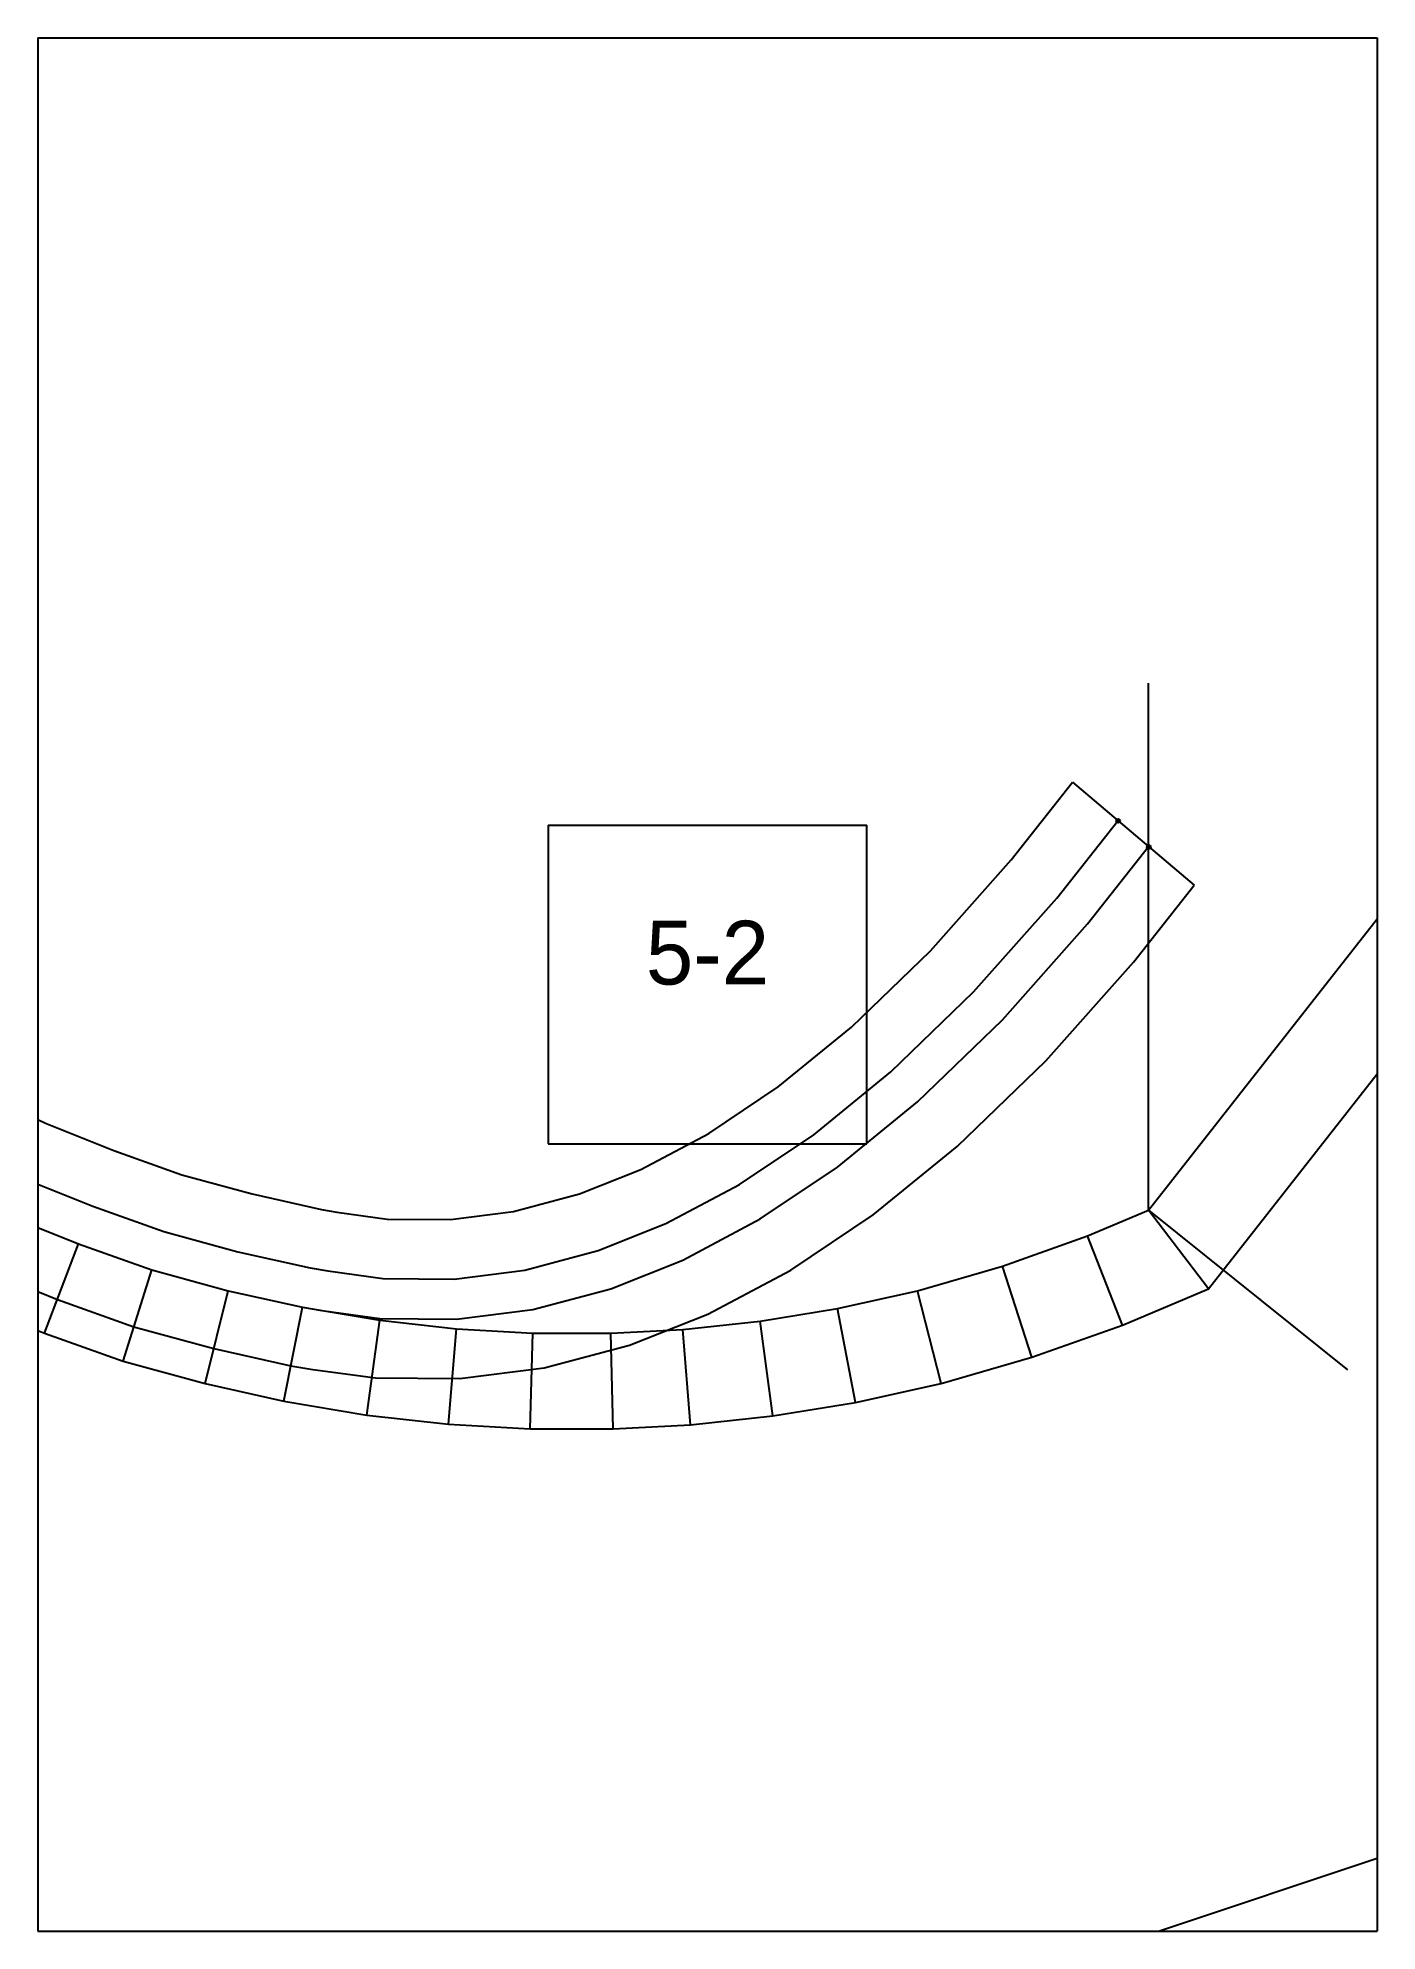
# Paper-space layout 'Plan 5-2' of a CAD drawing. Header units: metres, sheet in millimetres. Extents: x 0 to 210, y 0 to 297.
# The model-space entities are those that its viewports show. They can reach past a viewport. Long polylines and large blocks are cut down to what shows.
import ezdxf
from ezdxf.enums import TextEntityAlignment as Align

# ---------------------------------------------------------------- set-up
doc = ezdxf.new("R2010")
doc.units = ezdxf.units.M
for name, color, linetype in [('default', 7, 'Continuous'), ('mcircles', 7, 'Continuous'), ('TEXTLAYER', 7, 'Continuous'), ('VIEWPORTS', 7, 'Continuous')]:
    doc.layers.add(name, color=color, linetype=linetype)

msp = doc.modelspace()

# ---------------------------------------------------------------- linework, layer by layer
at = {"color": 9}
for p, q in [((210, -891), (210, -1188)), ((210, -891), (210, -1188)), ((420, -891), (420, -1188)), ((420, -891), (420, -1188)), ((0, -1188), (210, -1188)), ((0, -1188), (210, -1188)), ((210, -1188), (420, -1188)), ((210, -1188), (210, -1485)), ((210, -1188), (420, -1188)), ((210, -1188), (210, -1485)), ((420, -1188), (630, -1188)), ((420, -1188), (420, -1485)), ((420, -1188), (630, -1188)), ((420, -1188), (420, -1485)), ((290, -1311.5), (340, -1311.5)), ((290, -1311.5), (290, -1361.5)), ((340, -1361.5), (340, -1311.5)), ((290, -1361.5), (340, -1361.5)), ((0, -1485), (210, -1485)), ((0, -1485), (210, -1485)), ((210, -1485), (420, -1485)), ((210, -1485), (210, -1782)), ((210, -1485), (420, -1485)), ((210, -1485), (210, -1782)), ((420, -1485), (630, -1485)), ((420, -1485), (420, -1782)), ((420, -1485), (630, -1485)), ((420, -1485), (420, -1782))]:
    msp.add_line(p, q, dxfattribs=at)
at = {"layer": 'default', "color": 7, "linetype": 'Continuous'}
for p, q in [((384.17, -1371.91), (635.35, -1051.6)), ((393.58, -1384.22), (636.19, -1074.84)), ((384.17, -1371.91), (384.17, -1289.23)), ((362.61, -1316.96), (372.21, -1304.78)), ((372.21, -1304.78), (391.32, -1320.9)), ((369.78, -1322.96), (379.36, -1310.81)), ((374.61, -1327), (384.17, -1314.87)), ((349.98, -1331.2), (362.61, -1316.96)), ((381.78, -1333), (391.32, -1320.9)), ((356.73, -1337.67), (369.78, -1322.96)), ((361.28, -1342.03), (374.61, -1327)), ((337.56, -1343.21), (349.98, -1331.2)), ((368.03, -1348.5), (381.78, -1333)), ((343.77, -1350.2), (356.73, -1337.67)), ((347.95, -1354.91), (361.28, -1342.03)), ((326.09, -1352.55), (337.56, -1343.21)), ((331.65, -1360.07), (343.77, -1350.2)), ((354.16, -1361.91), (368.03, -1348.5)), ((200.71, -1353.5), (211.17, -1358.23)), ((315.2, -1359.86), (326.09, -1352.55)), ((335.4, -1365.13), (347.95, -1354.91)), ((211.17, -1358.23), (221.91, -1362.53)), ((304.55, -1365.52), (315.2, -1359.86)), ((320.01, -1367.88), (331.65, -1360.07)), ((221.91, -1362.53), (232.56, -1366.34)), ((340.96, -1372.65), (354.16, -1361.91)), ((294.92, -1369.36), (304.55, -1365.52)), ((323.25, -1373.28), (335.4, -1365.13)), ((207.51, -1366.83), (218.6, -1371.28)), ((232.56, -1366.34), (243.61, -1369.35)), ((308.48, -1374.01), (320.01, -1367.88)), ((218.6, -1371.28), (229.75, -1375.26)), ((243.61, -1369.35), (254.48, -1371.79)), ((254.48, -1371.79), (256.89, -1372.19)), ((274.69, -1373.38), (284.58, -1372.12)), ((284.58, -1372.12), (294.92, -1369.36)), ((374.61, -1375.94), (384.17, -1371.91)), ((384.17, -1371.91), (415.35, -1396.97)), ((393.58, -1384.22), (384.17, -1371.91)), ((205.04, -1372.63), (216.37, -1377.17)), ((205.04, -1372.63), (216.37, -1377.17)), ((256.89, -1372.19), (264.75, -1373.29)), ((264.75, -1373.29), (274.69, -1373.38)), ((297.85, -1378.24), (308.48, -1374.01)), ((311.13, -1379.73), (323.25, -1373.28)), ((328.05, -1381.3), (340.96, -1372.65)), ((211.06, -1391.2), (216.37, -1377.17)), ((216.37, -1377.17), (227.87, -1381.27)), ((216.37, -1377.17), (227.87, -1381.27)), ((229.75, -1375.26), (241.35, -1378.42)), ((361.28, -1380.7), (374.61, -1375.94)), ((380.05, -1389.92), (374.61, -1375.94)), ((241.35, -1378.42), (252.68, -1380.96)), ((252.68, -1380.96), (255.48, -1381.43)), ((286.38, -1381.29), (297.85, -1378.24)), ((299.83, -1384.22), (311.13, -1379.73)), ((347.95, -1384.53), (361.28, -1380.7)), ((365.88, -1394.98), (361.28, -1380.7)), ((201.37, -1381.23), (213.06, -1385.91)), ((223.37, -1395.58), (227.87, -1381.27)), ((227.87, -1381.27), (239.84, -1384.54)), ((227.87, -1381.27), (239.84, -1384.54)), ((255.48, -1381.43), (264.08, -1382.62)), ((264.08, -1382.62), (275.25, -1382.71)), ((275.25, -1382.71), (286.38, -1381.29)), ((315.05, -1388.21), (328.05, -1381.3)), ((199.16, -1386.43), (211.06, -1391.2)), ((213.06, -1385.91), (225.06, -1390.19)), ((236.22, -1399.09), (239.84, -1384.54)), ((239.84, -1384.54), (251.47, -1387.14)), ((239.84, -1384.54), (251.47, -1387.14)), ((287.59, -1387.47), (299.83, -1384.22)), ((335.4, -1387.32), (347.95, -1384.53)), ((351.65, -1399.07), (347.95, -1384.53)), ((380.05, -1389.92), (393.58, -1384.22)), ((248.59, -1401.87), (251.47, -1387.14)), ((251.47, -1387.14), (263.63, -1389.18)), ((251.47, -1387.14), (254.54, -1387.66)), ((254.54, -1387.66), (263.63, -1388.9)), ((261.56, -1404.04), (263.63, -1389.18)), ((263.63, -1388.9), (275.62, -1389)), ((263.63, -1389.18), (275.62, -1390.51)), ((275.62, -1389), (287.59, -1387.47)), ((302.76, -1393.1), (315.05, -1388.21)), ((311.13, -1390.6), (323.25, -1389.3)), ((323.25, -1389.3), (335.4, -1387.32)), ((325.25, -1404.17), (323.25, -1389.3)), ((338.23, -1402.05), (335.4, -1387.32)), ((365.88, -1394.98), (380.05, -1389.92)), ((211.06, -1391.2), (223.37, -1395.58)), ((225.06, -1390.19), (237.58, -1393.61)), ((274.37, -1405.46), (275.62, -1390.51)), ((275.62, -1390.51), (287.59, -1391.18)), ((287.17, -1406.18), (287.59, -1391.18)), ((287.59, -1391.18), (299.83, -1391.18)), ((299.83, -1391.18), (311.13, -1390.6)), ((300.21, -1406.18), (299.83, -1391.18)), ((312.31, -1405.55), (311.13, -1390.6)), ((223.37, -1395.58), (236.22, -1399.09)), ((237.58, -1393.61), (249.68, -1396.32)), ((289.38, -1396.65), (302.76, -1393.1)), ((351.65, -1399.07), (365.88, -1394.98)), ((249.68, -1396.32), (253.13, -1396.9)), ((253.13, -1396.9), (262.95, -1398.22)), ((262.95, -1398.22), (276.17, -1398.33)), ((276.17, -1398.33), (289.38, -1396.65)), ((236.22, -1399.09), (248.59, -1401.87)), ((338.23, -1402.05), (351.65, -1399.07)), ((248.59, -1401.87), (261.56, -1404.04)), ((261.56, -1404.04), (274.37, -1405.46)), ((312.31, -1405.55), (325.25, -1404.17)), ((325.25, -1404.17), (338.23, -1402.05)), ((274.37, -1405.46), (287.17, -1406.18)), ((287.17, -1406.18), (300.21, -1406.18)), ((300.21, -1406.18), (312.31, -1405.55)), ((426.78, -1471.37), (382.79, -1486.02)), ((382.79, -1486.02), (341.73, -1502.54)), ((382.79, -1486.02), (387.97, -1500.1))]:
    msp.add_line(p, q, dxfattribs=at)
at = {"layer": 'mcircles', "color": 7, "linetype": 'Continuous'}
for centre in [(379.4, -1310.82), (384.2, -1314.92)]:
    msp.add_circle(centre, 0.3, dxfattribs=at)

# ---------------------------------------------------------------- texts
at = {"layer": 'TEXTLAYER', "color": 1}
msp.add_text('5-2', height=10, dxfattribs=at).set_placement((315, -1336.5), align=Align.CENTER)

psp = doc.layouts.new('Plan 5-2')

# ---------------------------------------------------------------- viewports
at = {"layer": 'VIEWPORTS'}
psp.add_viewport(center=(105, 148.5), size=(210, 297), view_center_point=(315, -1336.5), view_height=297, dxfattribs=at)

doc.saveas('drawing.dxf')
